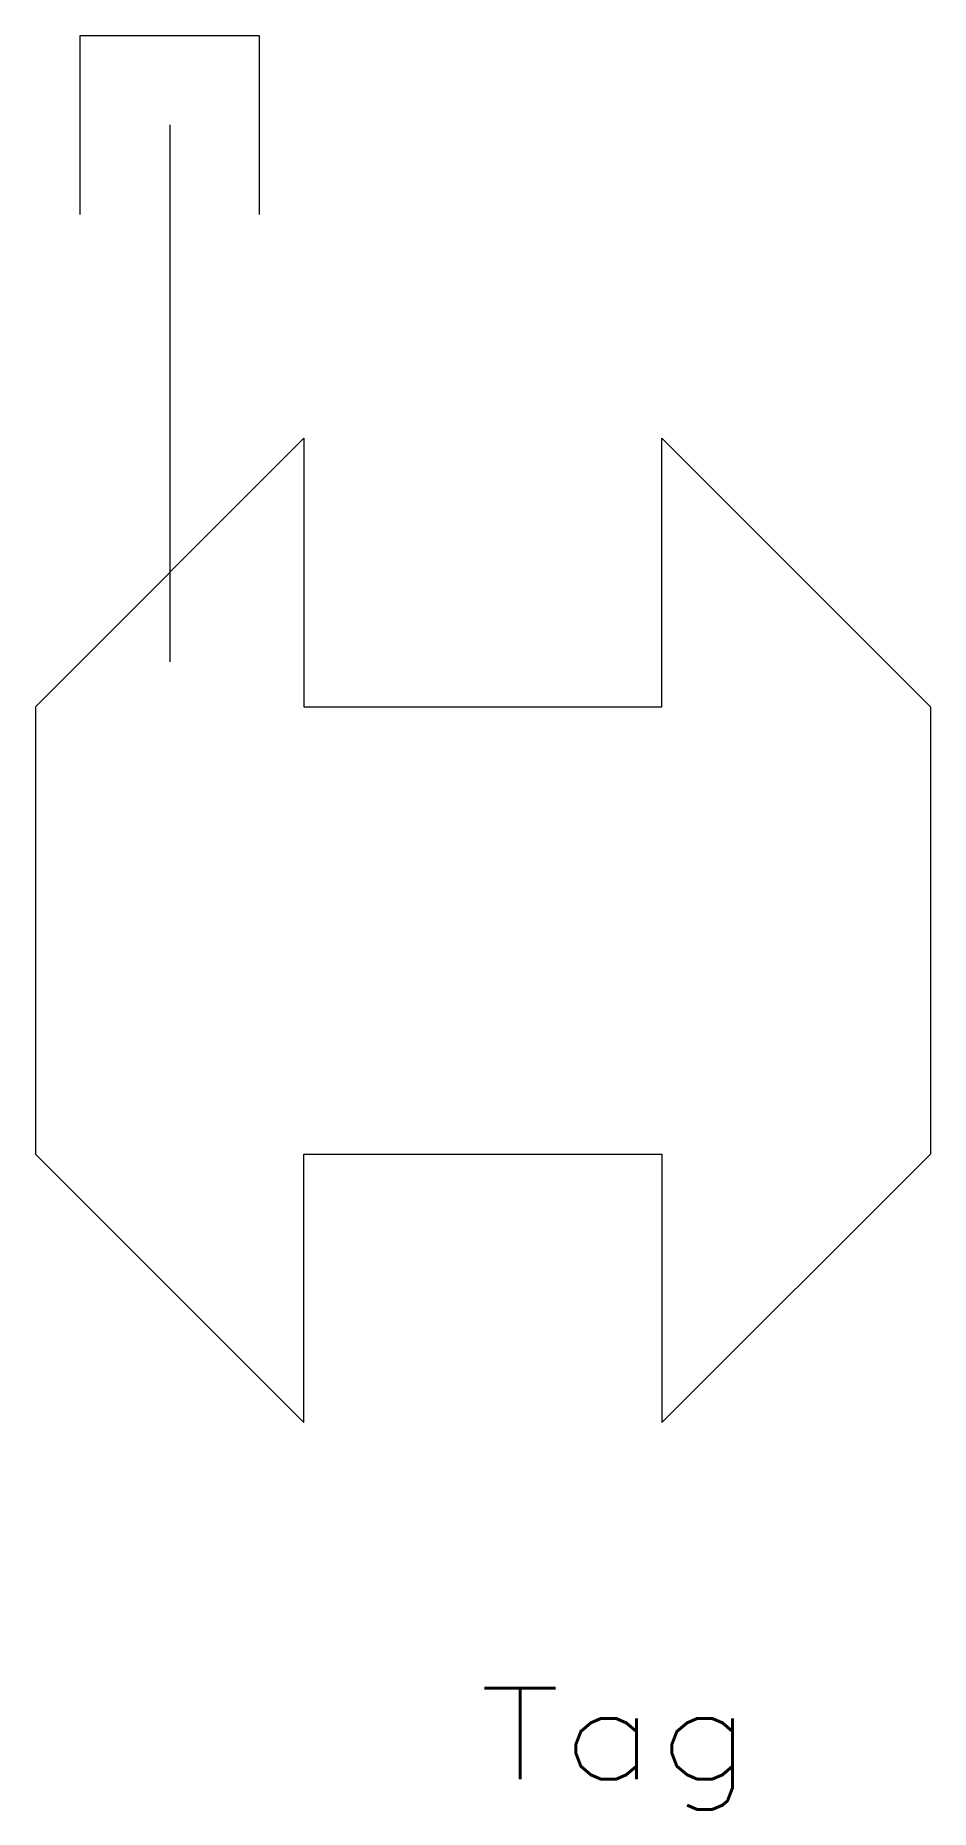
# Model space of a CAD drawing. Header units: inches. Extents: x -6.2 to 6.3, y -15.2 to 9.6.
import ezdxf
from ezdxf.enums import TextEntityAlignment as Align

# ---------------------------------------------------------------- set-up
doc = ezdxf.new("R2010")
doc.units = ezdxf.units.IN
doc.header["$MEASUREMENT"] = 0
doc.layers.get('0').update_dxf_attribs({"lineweight": 0})
doc.styles.add('STANDARD1', font='TXT.SHX')

msp = doc.modelspace()

# ---------------------------------------------------------------- linework, layer by layer
for p, q in [((-5.595, 7.116), (-5.595, 9.616)), ((-5.595, 9.616), (-3.095, 9.616)), ((-3.095, 9.616), (-3.095, 7.116)), ((-4.345, 8.366), (-4.345, 0.866)), ((-2.47, 3.991), (-6.22, 0.241)), ((-2.47, 3.991), (-2.47, 0.241)), ((2.53, 0.241), (2.53, 3.991)), ((2.53, 3.991), (6.28, 0.241)), ((-6.22, 0.241), (-6.22, -6.009)), ((-2.47, 0.241), (2.53, 0.241)), ((6.28, 0.241), (6.28, -6.009)), ((-6.22, -6.009), (-2.47, -9.759)), ((-2.47, -9.759), (-2.47, -6.009)), ((-2.47, -6.009), (2.53, -6.009)), ((2.53, -6.009), (2.53, -9.759)), ((6.28, -6.009), (2.53, -9.759))]:
    msp.add_line(p, q)

# ---------------------------------------------------------------- texts
at = {"color": 7, "linetype": 'Continuous', "style": 'STANDARD1', "width": 1.166667}
msp.add_text('Tag', height=1.272, dxfattribs=at).set_placement((-0.018, -14.738), (3.798, -14.738), align=Align.FIT)

doc.saveas('drawing.dxf')
